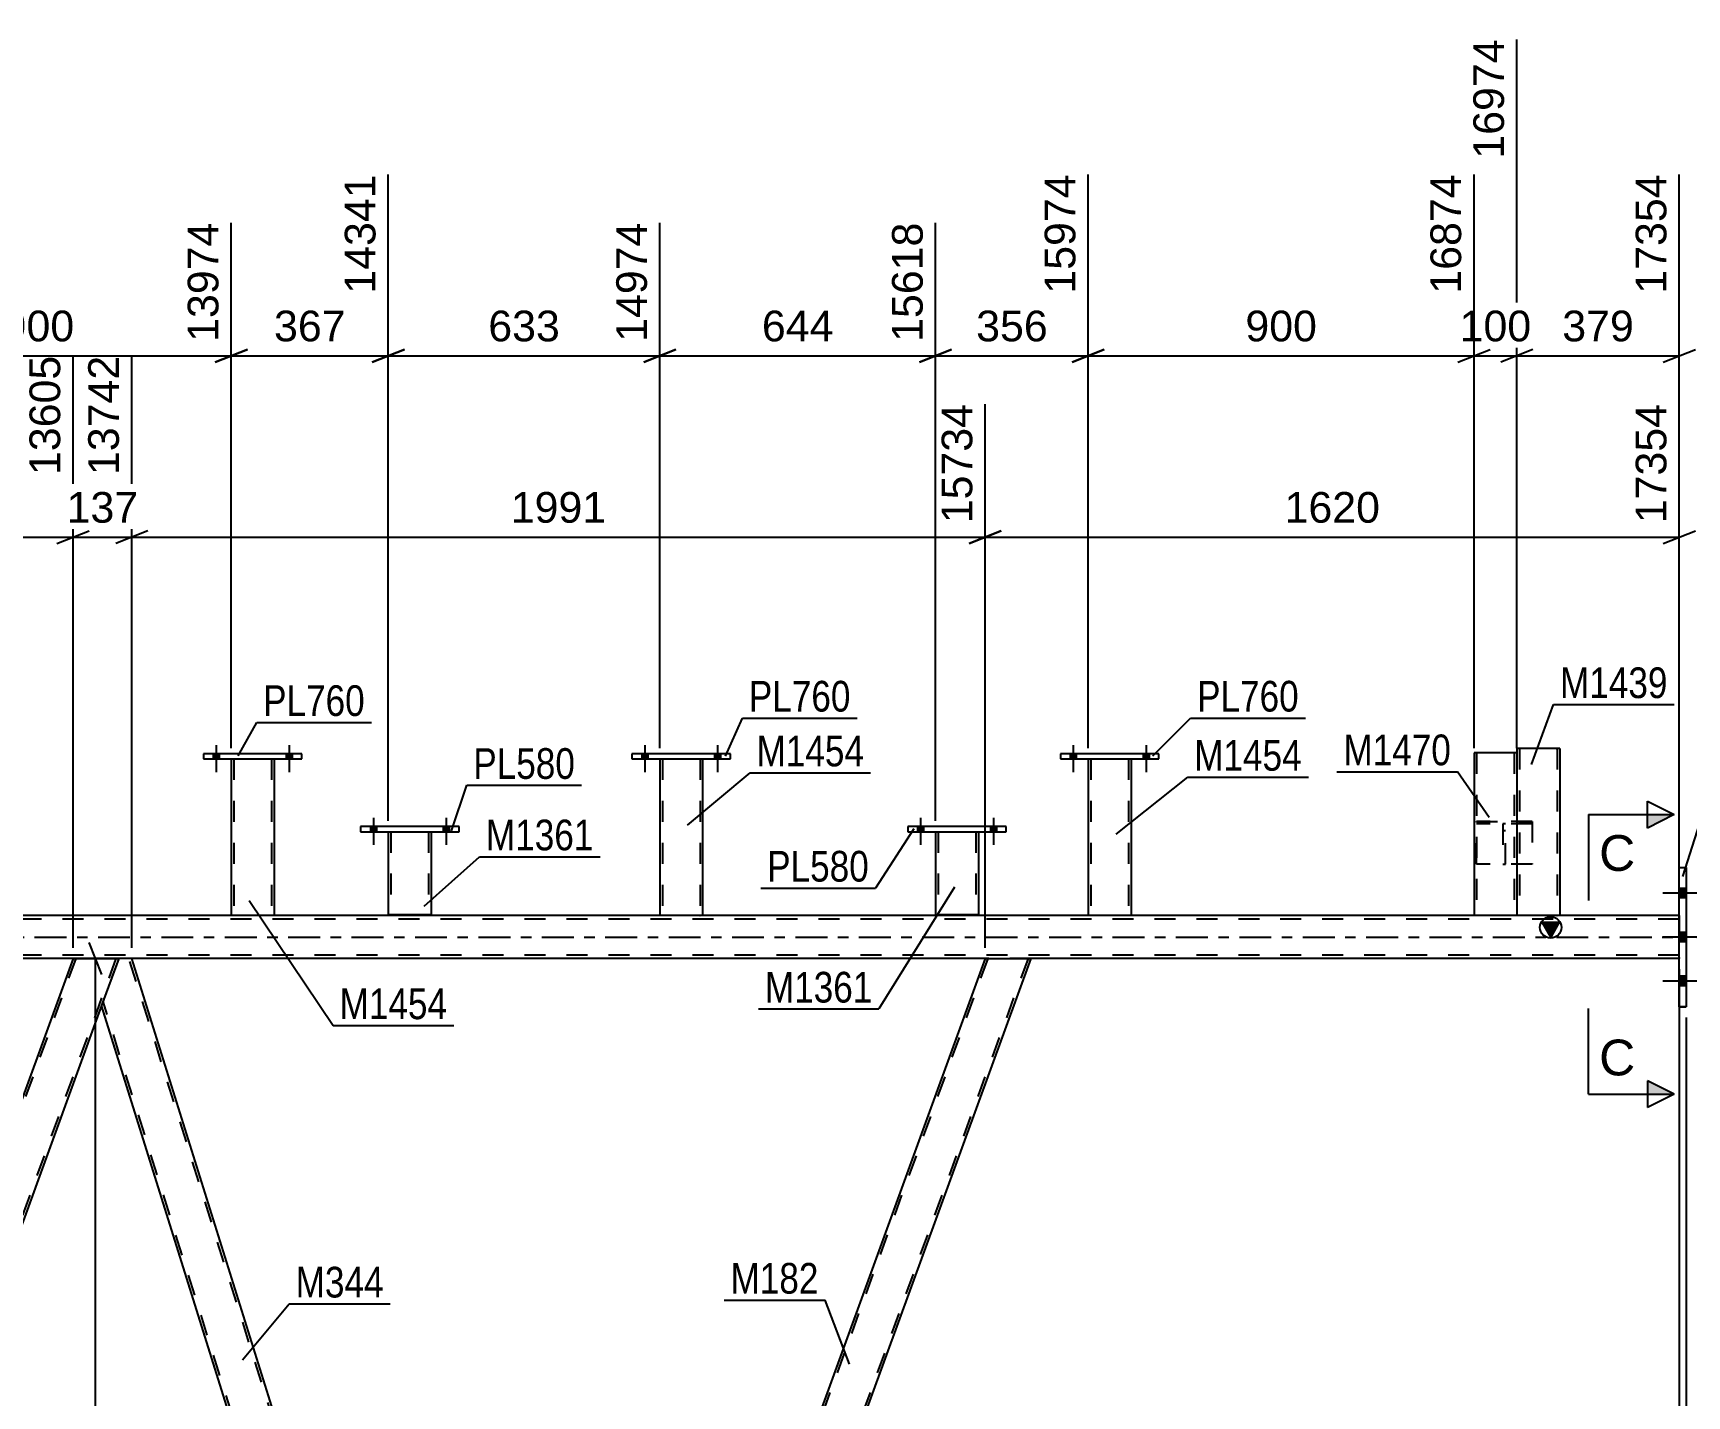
# Model space of a CAD drawing. Header units: millimetres. Extents: x 0 to 1189, y 0 to 841.
# Drawn here: x 638.3 to 792.7, y 553.7 to 680.9 of the extents above; entities that cross this region are included whole.
import ezdxf

# ---------------------------------------------------------------- set-up
doc = ezdxf.new("R2010")
doc.units = ezdxf.units.MM
doc.linetypes.add('DXK_LINE_DOT2', pattern=[3.9198, 1.9599, -1.9599])
doc.linetypes.add('DXK_LINE_DOT3', pattern=[5.9187, 2.979, -0.9799, 0.9799, -0.9799])
doc.styles.add('Arial', font='ARIAL.TTF', dxfattribs={"height": 0.2})
doc.styles.add('Arial Narrow', font='ARIALN.TTF', dxfattribs={"height": 0.2})

# ---------------------------------------------------------------- blocks, each defined once
blk = doc.blocks.new('Part-203723932-4849 - 4226')
at = {"color": 7, "linetype": 'DXK_LINE_DOT2'}
for p, q in [((775.72, 607.09), (775.48, 607.09)), ((775.48, 607.09), (775.48, 603.33)), ((775.72, 607.09), (775.48, 607.09)), ((775.72, 603.33), (775.72, 607.09)), ((775.48, 606.49), (775.72, 606.49)), ((775.48, 603.33), (775.72, 603.33))]:
    blk.add_line(p, q, dxfattribs=at)
blk = doc.blocks.new('Part-203723932-4228 - 4226')
at = {"color": 2, "linetype": 'Continuous'}
for p, q in [((772.78, 613.73), (772.78, 598.53)), ((776.78, 613.73), (772.78, 613.73)), ((776.78, 613.73), (776.78, 598.53)), ((776.74, 598.53), (772.78, 598.53)), ((776.78, 598.53), (776.74, 598.53))]:
    blk.add_line(p, q, dxfattribs=at)
at = {"color": 7, "linetype": 'DXK_LINE_DOT2'}
for p, q in [((773.02, 613.73), (773.02, 598.53)), ((776.52, 613.73), (776.54, 613.73)), ((776.54, 613.73), (776.54, 598.53)), ((776.52, 598.53), (776.54, 598.53)), ((776.78, 598.53), (776.78, 598.53))]:
    blk.add_line(p, q, dxfattribs=at)
blk = doc.blocks.new('Part-203723932-4372 - 4226')
at = {"color": 2, "linetype": 'Continuous'}
for p, q in [((646.27, 594.53), (644.67, 590.14)), ((647.49, 594.53), (646.27, 594.53)), ((684.29, 476.77), (647.49, 594.53)), ((681.18, 473.31), (644.67, 590.14)), ((684.12, 476.32), (683.03, 473.31)), ((684.29, 476.77), (684.12, 476.32))]:
    blk.add_line(p, q, dxfattribs=at)
at = {"color": 7, "linetype": 'DXK_LINE_DOT2'}
for p, q in [((684.15, 476.4), (647.24, 594.53)), ((681.43, 473.31), (644.81, 590.51)), ((684.27, 476.72), (684.12, 476.32)), ((683.03, 473.31), (681.18, 473.31)), ((681.22, 473.31), (681.18, 473.31))]:
    blk.add_line(p, q, dxfattribs=at)
blk = doc.blocks.new('Part-203723932-4264 - 4226')
at = {"color": 2, "linetype": 'Continuous'}
for p, q in [((656.78, 613.17), (656.78, 598.53)), ((660.78, 613.17), (660.78, 598.53)), ((660.74, 598.53), (656.78, 598.53)), ((660.78, 598.53), (660.74, 598.53))]:
    blk.add_line(p, q, dxfattribs=at)
at = {"color": 7, "linetype": 'DXK_LINE_DOT2'}
for p, q in [((656.78, 613.17), (660.78, 613.17)), ((657.02, 613.17), (657.02, 598.53)), ((660.54, 613.17), (660.54, 598.53)), ((660.52, 598.53), (660.54, 598.53)), ((660.78, 598.53), (660.78, 598.53))]:
    blk.add_line(p, q, dxfattribs=at)
blk = doc.blocks.new('Part-203723932-4265 - 4226')
at = {"color": 2, "linetype": 'Continuous'}
for p, q in [((696.78, 613.17), (696.78, 598.53)), ((700.78, 613.17), (700.78, 598.53)), ((700.74, 598.53), (696.78, 598.53)), ((700.78, 598.53), (700.74, 598.53))]:
    blk.add_line(p, q, dxfattribs=at)
at = {"color": 7, "linetype": 'DXK_LINE_DOT2'}
for p, q in [((696.78, 613.17), (700.78, 613.17)), ((697.02, 613.17), (697.02, 598.53)), ((700.54, 613.17), (700.54, 598.53)), ((700.52, 598.53), (700.54, 598.53)), ((700.78, 598.53), (700.78, 598.53))]:
    blk.add_line(p, q, dxfattribs=at)
blk = doc.blocks.new('Part-203723932-4266 - 4226')
at = {"color": 2, "linetype": 'Continuous'}
for p, q in [((776.78, 614.13), (776.78, 598.53)), ((780.78, 614.13), (776.78, 614.13)), ((780.78, 614.13), (780.78, 598.53)), ((780.74, 598.53), (776.78, 598.53)), ((780.78, 598.53), (780.74, 598.53))]:
    blk.add_line(p, q, dxfattribs=at)
at = {"color": 7, "linetype": 'DXK_LINE_DOT2'}
for p, q in [((777.02, 614.13), (777.02, 598.53)), ((780.46, 614.13), (780.48, 614.13)), ((780.48, 614.13), (780.52, 614.13)), ((780.52, 614.13), (780.54, 614.13)), ((780.54, 614.13), (780.54, 598.53)), ((780.52, 598.53), (780.54, 598.53)), ((780.78, 598.53), (780.78, 598.53))]:
    blk.add_line(p, q, dxfattribs=at)
blk = doc.blocks.new('Part-203723932-4325 - 4226')
at = {"color": 7, "linetype": 'DXK_LINE_DOT2'}
for p, q in [((727.4, 594.53), (683.28, 473.31)), ((731.15, 594.53), (687.03, 473.31)), ((727.18, 594.53), (727.15, 594.53)), ((731.09, 594.53), (730.89, 594.53)), ((684.29, 476.77), (683.03, 473.31)), ((687.28, 473.31), (683.03, 473.31)), ((683.03, 473.31), (683.06, 473.31))]:
    blk.add_line(p, q, dxfattribs=at)
at = {"color": 2, "linetype": 'Continuous'}
for p, q in [((727.15, 594.53), (684.29, 476.77)), ((731.4, 594.53), (687.28, 473.31)), ((727.15, 594.53), (727.18, 594.53)), ((727.18, 594.53), (730.89, 594.53)), ((730.89, 594.53), (731.4, 594.53))]:
    blk.add_line(p, q, dxfattribs=at)
blk = doc.blocks.new('Part-203723932-4421 - 4226')
at = {"color": 7, "linetype": 'DXK_LINE_DOT2'}
for p, q in [((642.27, 594.53), (598.15, 473.31)), ((646.01, 594.53), (601.89, 473.31)), ((642.05, 594.53), (642.01, 594.53)), ((646.27, 594.53), (644.67, 590.14)), ((645.95, 594.53), (645.76, 594.53)), ((599.65, 478.14), (597.89, 473.31)), ((603.9, 478.14), (602.15, 473.31)), ((602.15, 473.31), (597.89, 473.31)), ((597.89, 473.31), (597.93, 473.31))]:
    blk.add_line(p, q, dxfattribs=at)
at = {"color": 2, "linetype": 'Continuous'}
for p, q in [((642.01, 594.53), (599.65, 478.14)), ((642.01, 594.53), (642.05, 594.53)), ((642.05, 594.53), (645.76, 594.53)), ((645.76, 594.53), (646.27, 594.53)), ((644.67, 590.14), (603.9, 478.14))]:
    blk.add_line(p, q, dxfattribs=at)
blk = doc.blocks.new('Bolt-203723932-4822 - 4226')
at = {"linetype": 'Continuous'}
for points in [[(735.09, 613.17), (735.65, 613.17), (735.65, 613.65), (735.09, 613.65)], [(735.09, 613.17), (735.65, 613.17), (735.65, 613.65), (735.09, 613.65)], [(741.89, 613.17), (742.45, 613.17), (742.45, 613.65), (741.89, 613.65)], [(741.89, 613.17), (742.45, 613.17), (742.45, 613.65), (741.89, 613.65)]]:
    blk.add_hatch(color=1, dxfattribs=at).paths.add_polyline_path(points)
at = {"color": 1, "linetype": 'Continuous'}
for p, q in [((735.37, 614.45), (735.37, 611.93)), ((735.37, 614.45), (735.37, 611.93)), ((742.17, 614.45), (742.17, 611.93)), ((742.17, 614.45), (742.17, 611.93)), ((735.09, 613.65), (735.09, 613.17)), ((735.09, 613.65), (735.09, 613.17)), ((735.65, 613.65), (735.65, 613.17)), ((735.65, 613.65), (735.65, 613.17)), ((741.89, 613.65), (741.89, 613.17)), ((741.89, 613.65), (741.89, 613.17)), ((742.45, 613.65), (742.45, 613.17)), ((742.45, 613.65), (742.45, 613.17))]:
    blk.add_line(p, q, dxfattribs=at)
blk = doc.blocks.new('Part-203723932-4846 - 4226')
at = {"color": 2, "linetype": 'Continuous'}
for p, q in [((654.18, 613.65), (654.18, 613.17)), ((663.38, 613.65), (654.18, 613.65)), ((654.18, 613.17), (663.38, 613.17)), ((663.38, 613.17), (663.38, 613.65))]:
    blk.add_line(p, q, dxfattribs=at)
blk = doc.blocks.new('Bolt-203723932-4463 - 4226')
at = {"linetype": 'Continuous'}
for points in [[(791.94, 601.07), (791.94, 600.19), (792.58, 600.19), (792.58, 601.07)], [(791.94, 601.07), (791.94, 600.19), (792.58, 600.19), (792.58, 601.07)], [(791.94, 601.07), (791.94, 600.19), (792.58, 600.19), (792.58, 601.07)], [(791.94, 596.97), (791.94, 596.09), (792.58, 596.09), (792.58, 596.97)], [(791.94, 596.97), (791.94, 596.09), (792.58, 596.09), (792.58, 596.97)], [(791.94, 592.87), (791.94, 591.99), (792.58, 591.99), (792.58, 592.87)], [(791.94, 592.87), (791.94, 591.99), (792.58, 591.99), (792.58, 592.87)], [(791.94, 592.87), (791.94, 591.99), (792.58, 591.99), (792.58, 592.87)]]:
    blk.add_hatch(color=1, dxfattribs=at).paths.add_polyline_path(points)
at = {"color": 1, "linetype": 'Continuous'}
for p, q in [((793.74, 600.63), (790.42, 600.63)), ((793.74, 600.63), (790.42, 600.63)), ((793.74, 600.63), (790.42, 600.63)), ((792.58, 601.07), (791.94, 601.07)), ((792.58, 601.07), (791.94, 601.07)), ((792.58, 601.07), (791.94, 601.07)), ((792.58, 600.19), (791.94, 600.19)), ((792.58, 600.19), (791.94, 600.19)), ((792.58, 600.19), (791.94, 600.19)), ((793.74, 596.53), (790.42, 596.53)), ((793.74, 596.53), (790.42, 596.53)), ((792.58, 596.97), (791.94, 596.97)), ((792.58, 596.97), (791.94, 596.97)), ((792.58, 596.09), (791.94, 596.09)), ((792.58, 596.09), (791.94, 596.09)), ((792.58, 592.87), (791.94, 592.87)), ((792.58, 592.87), (791.94, 592.87)), ((792.58, 592.87), (791.94, 592.87)), ((793.74, 592.43), (790.42, 592.43)), ((793.74, 592.43), (790.42, 592.43)), ((793.74, 592.43), (790.42, 592.43)), ((792.58, 591.99), (791.94, 591.99)), ((792.58, 591.99), (791.94, 591.99)), ((792.58, 591.99), (791.94, 591.99))]:
    blk.add_line(p, q, dxfattribs=at)
blk = doc.blocks.new('Part-203723932-4840 - 4226')
at = {"color": 2, "linetype": 'Continuous'}
for p, q in [((736.77, 613.17), (736.77, 598.53)), ((740.77, 613.17), (740.77, 598.53)), ((740.74, 598.53), (736.77, 598.53)), ((740.77, 598.53), (740.74, 598.53))]:
    blk.add_line(p, q, dxfattribs=at)
at = {"color": 7, "linetype": 'DXK_LINE_DOT2'}
for p, q in [((736.77, 613.17), (740.77, 613.17)), ((737.01, 613.17), (737.01, 598.53)), ((740.53, 613.17), (740.53, 598.53)), ((740.52, 598.53), (740.53, 598.53)), ((740.77, 598.53), (740.77, 598.53))]:
    blk.add_line(p, q, dxfattribs=at)
blk = doc.blocks.new('Part-203723932-4482 - 4226')
at = {"color": 2, "linetype": 'Continuous'}
for p, q in [((791.94, 590.03), (791.94, 603.03)), ((791.94, 603.03), (792.58, 603.03)), ((792.58, 603.03), (792.58, 590.03)), ((792.58, 590.03), (791.94, 590.03))]:
    blk.add_line(p, q, dxfattribs=at)
at = {"color": 7, "linetype": 'DXK_LINE_DOT2'}
for p, q in [((791.94, 603.03), (792.58, 603.03)), ((791.94, 590.03), (792.58, 590.03))]:
    blk.add_line(p, q, dxfattribs=at)
blk = doc.blocks.new('Part-203723932-4536 - 4226')
at = {"linetype": 'Continuous'}
blk.add_hatch(color=2, dxfattribs=at).paths.add_polyline_path([(779.94, 596.53), (779.14, 597.93), (780.74, 597.93)])
at = {"color": 7, "linetype": 'DXK_LINE_DOT2'}
for p, q in [((791.94, 598.21), (324.73, 598.21)), ((660.78, 598.53), (656.78, 598.53)), ((700.78, 598.53), (696.78, 598.53)), ((740.77, 598.53), (736.77, 598.53)), ((780.78, 598.53), (772.78, 598.53)), ((791.94, 598.53), (791.94, 594.53)), ((791.94, 594.85), (324.73, 594.85)), ((647.49, 594.53), (642.01, 594.53)), ((731.4, 594.53), (727.15, 594.53))]:
    blk.add_line(p, q, dxfattribs=at)
at = {"color": 2, "linetype": 'Continuous'}
for p, q in [((656.78, 598.53), (620.78, 598.53)), ((696.78, 598.53), (660.78, 598.53)), ((736.77, 598.53), (700.78, 598.53)), ((772.78, 598.53), (740.77, 598.53)), ((779.94, 596.53), (779.14, 597.93)), ((779.14, 597.93), (780.74, 597.93)), ((780.74, 597.93), (779.94, 596.53)), ((791.94, 598.53), (780.78, 598.53)), ((642.01, 594.53), (562.45, 594.53)), ((727.15, 594.53), (647.49, 594.53)), ((791.94, 594.53), (731.4, 594.53))]:
    blk.add_line(p, q, dxfattribs=at)
at = {"color": 7, "linetype": 'DXK_LINE_DOT3'}
blk.add_line((324.73, 596.53), (791.94, 596.53), dxfattribs=at)
at = {"color": 2, "linetype": 'Continuous'}
blk.add_circle((779.94, 597.43), 1, dxfattribs=at)
blk = doc.blocks.new('Bolt-203723932-4697 - 4226')
at = {"linetype": 'Continuous'}
for points in [[(695.1, 613.17), (695.66, 613.17), (695.66, 613.65), (695.1, 613.65)], [(695.1, 613.17), (695.66, 613.17), (695.66, 613.65), (695.1, 613.65)], [(701.9, 613.17), (702.46, 613.17), (702.46, 613.65), (701.9, 613.65)], [(701.9, 613.17), (702.46, 613.17), (702.46, 613.65), (701.9, 613.65)]]:
    blk.add_hatch(color=1, dxfattribs=at).paths.add_polyline_path(points)
at = {"color": 1, "linetype": 'Continuous'}
for p, q in [((695.38, 614.45), (695.38, 611.93)), ((695.38, 614.45), (695.38, 611.93)), ((702.18, 614.45), (702.18, 611.93)), ((702.18, 614.45), (702.18, 611.93)), ((695.1, 613.65), (695.1, 613.17)), ((695.1, 613.65), (695.1, 613.17)), ((695.66, 613.65), (695.66, 613.17)), ((695.66, 613.65), (695.66, 613.17)), ((701.9, 613.65), (701.9, 613.17)), ((701.9, 613.65), (701.9, 613.17)), ((702.46, 613.65), (702.46, 613.17)), ((702.46, 613.65), (702.46, 613.17))]:
    blk.add_line(p, q, dxfattribs=at)
blk = doc.blocks.new('Part-203723932-4680 - 4226')
at = {"color": 2, "linetype": 'Continuous'}
for p, q in [((671.44, 606.37), (671.44, 598.6)), ((675.44, 606.37), (675.44, 598.6)), ((675.41, 598.6), (671.44, 598.6)), ((675.44, 598.6), (675.41, 598.6))]:
    blk.add_line(p, q, dxfattribs=at)
at = {"color": 7, "linetype": 'DXK_LINE_DOT2'}
for p, q in [((671.44, 606.37), (675.44, 606.37)), ((671.68, 606.37), (671.68, 598.6)), ((675.2, 606.37), (675.2, 598.6)), ((675.18, 598.6), (675.2, 598.6)), ((675.44, 598.6), (675.44, 598.6))]:
    blk.add_line(p, q, dxfattribs=at)
blk = doc.blocks.new('Bolt-203723932-4695 - 4226')
at = {"linetype": 'Continuous'}
for points in [[(655.1, 613.17), (655.66, 613.17), (655.66, 613.65), (655.1, 613.65)], [(655.1, 613.17), (655.66, 613.17), (655.66, 613.65), (655.1, 613.65)], [(661.9, 613.17), (662.46, 613.17), (662.46, 613.65), (661.9, 613.65)], [(661.9, 613.17), (662.46, 613.17), (662.46, 613.65), (661.9, 613.65)]]:
    blk.add_hatch(color=1, dxfattribs=at).paths.add_polyline_path(points)
at = {"color": 1, "linetype": 'Continuous'}
for p, q in [((655.38, 614.45), (655.38, 611.93)), ((655.38, 614.45), (655.38, 611.93)), ((662.18, 614.45), (662.18, 611.93)), ((662.18, 614.45), (662.18, 611.93)), ((655.1, 613.65), (655.1, 613.17)), ((655.1, 613.65), (655.1, 613.17)), ((655.66, 613.65), (655.66, 613.17)), ((655.66, 613.65), (655.66, 613.17)), ((661.9, 613.65), (661.9, 613.17)), ((661.9, 613.65), (661.9, 613.17)), ((662.46, 613.65), (662.46, 613.17)), ((662.46, 613.65), (662.46, 613.17))]:
    blk.add_line(p, q, dxfattribs=at)
blk = doc.blocks.new('Bolt-203723932-4696 - 4226')
at = {"linetype": 'Continuous'}
for points in [[(669.76, 606.37), (670.32, 606.37), (670.32, 606.85), (669.76, 606.85)], [(669.76, 606.37), (670.32, 606.37), (670.32, 606.85), (669.76, 606.85)], [(676.56, 606.37), (677.12, 606.37), (677.12, 606.85), (676.56, 606.85)], [(676.56, 606.37), (677.12, 606.37), (677.12, 606.85), (676.56, 606.85)]]:
    blk.add_hatch(color=1, dxfattribs=at).paths.add_polyline_path(points)
at = {"color": 1, "linetype": 'Continuous'}
for p, q in [((669.76, 606.85), (669.76, 606.37)), ((669.76, 606.85), (669.76, 606.37)), ((670.04, 607.65), (670.04, 605.13)), ((670.04, 607.65), (670.04, 605.13)), ((670.32, 606.85), (670.32, 606.37)), ((670.32, 606.85), (670.32, 606.37)), ((676.56, 606.85), (676.56, 606.37)), ((676.56, 606.85), (676.56, 606.37)), ((676.84, 607.65), (676.84, 605.13)), ((676.84, 607.65), (676.84, 605.13)), ((677.12, 606.85), (677.12, 606.37)), ((677.12, 606.85), (677.12, 606.37))]:
    blk.add_line(p, q, dxfattribs=at)
blk = doc.blocks.new('Part-203723932-4779 - 4226')
at = {"color": 2, "linetype": 'Continuous'}
for p, q in [((668.84, 606.85), (668.84, 606.37)), ((678.04, 606.85), (668.84, 606.85)), ((678.04, 606.37), (678.04, 606.85)), ((668.84, 606.37), (678.04, 606.37))]:
    blk.add_line(p, q, dxfattribs=at)
blk = doc.blocks.new('Part-203723932-4784 - 4226')
at = {"color": 2, "linetype": 'Continuous'}
for p, q in [((722.52, 606.37), (722.52, 598.6)), ((726.52, 606.37), (726.52, 598.6)), ((726.49, 598.6), (722.52, 598.6)), ((726.52, 598.6), (726.49, 598.6))]:
    blk.add_line(p, q, dxfattribs=at)
at = {"color": 7, "linetype": 'DXK_LINE_DOT2'}
for p, q in [((722.52, 606.37), (726.52, 606.37)), ((722.76, 606.37), (722.76, 598.6)), ((726.28, 606.37), (726.28, 598.6)), ((726.26, 598.6), (726.28, 598.6)), ((726.52, 598.6), (726.52, 598.6))]:
    blk.add_line(p, q, dxfattribs=at)
blk = doc.blocks.new('Part-203723932-4789 - 4226')
at = {"color": 2, "linetype": 'Continuous'}
for p, q in [((719.92, 606.85), (719.92, 606.37)), ((729.12, 606.85), (719.92, 606.85)), ((729.12, 606.37), (729.12, 606.85)), ((719.92, 606.37), (729.12, 606.37))]:
    blk.add_line(p, q, dxfattribs=at)
blk = doc.blocks.new('Bolt-203723932-4821 - 4226')
at = {"linetype": 'Continuous'}
for points in [[(720.84, 606.37), (721.4, 606.37), (721.4, 606.85), (720.84, 606.85)], [(720.84, 606.37), (721.4, 606.37), (721.4, 606.85), (720.84, 606.85)], [(727.64, 606.37), (728.2, 606.37), (728.2, 606.85), (727.64, 606.85)], [(727.64, 606.37), (728.2, 606.37), (728.2, 606.85), (727.64, 606.85)]]:
    blk.add_hatch(color=1, dxfattribs=at).paths.add_polyline_path(points)
at = {"color": 1, "linetype": 'Continuous'}
for p, q in [((720.84, 606.85), (720.84, 606.37)), ((720.84, 606.85), (720.84, 606.37)), ((721.12, 607.65), (721.12, 605.13)), ((721.12, 607.65), (721.12, 605.13)), ((721.4, 606.85), (721.4, 606.37)), ((721.4, 606.85), (721.4, 606.37)), ((727.64, 606.85), (727.64, 606.37)), ((727.64, 606.85), (727.64, 606.37)), ((727.92, 607.65), (727.92, 605.13)), ((727.92, 607.65), (727.92, 605.13)), ((728.2, 606.85), (728.2, 606.37)), ((728.2, 606.85), (728.2, 606.37))]:
    blk.add_line(p, q, dxfattribs=at)
blk = doc.blocks.new('Part-203723932-4835 - 4226')
at = {"color": 2, "linetype": 'Continuous'}
for p, q in [((734.17, 613.65), (734.17, 613.17)), ((743.37, 613.65), (734.17, 613.65)), ((734.17, 613.17), (743.37, 613.17)), ((743.37, 613.17), (743.37, 613.65))]:
    blk.add_line(p, q, dxfattribs=at)
blk = doc.blocks.new('Part-203723932-4845 - 4226')
at = {"color": 2, "linetype": 'Continuous'}
for p, q in [((694.18, 613.65), (694.18, 613.17)), ((703.38, 613.65), (694.18, 613.65)), ((694.18, 613.17), (703.38, 613.17)), ((703.38, 613.17), (703.38, 613.65))]:
    blk.add_line(p, q, dxfattribs=at)
blk = doc.blocks.new('Part-203723932-4850 - 4226')
at = {"color": 7, "linetype": 'DXK_LINE_DOT2'}
for p, q in [((778.2, 607.33), (773, 607.33)), ((773, 603.33), (773, 607.33)), ((773, 607.33), (778.2, 607.33)), ((778.2, 607.09), (773, 607.09)), ((778.2, 607.09), (773, 607.09)), ((778.2, 607.33), (778.2, 603.33)), ((778.2, 603.33), (773, 603.33))]:
    blk.add_line(p, q, dxfattribs=at)
blk = doc.blocks.new('StraightDimension-203723932-12417 - 4226')
at = {"color": 7, "linetype": 'Continuous'}
for p, q in [((727.15, 595.53), (727.15, 646.27)), ((791.94, 599.53), (791.94, 646.27)), ((728.65, 634.46), (725.65, 633.26)), ((727.15, 633.86), (791.94, 633.86)), ((790.44, 633.26), (793.44, 634.46))]:
    blk.add_line(p, q, dxfattribs=at)
at = {"color": 0, "linetype": 'Continuous'}
blk.add_wipeout([(791.34, 646.87), (787.14, 646.87), (787.14, 634.56), (791.34, 634.56)], dxfattribs=at)
at = {"color": 0}
blk.add_wipeout([(764.59, 634.61), (764.59, 638.81), (754.5, 638.81), (754.5, 634.61)], dxfattribs=at)
at = {"color": 3, "linetype": 'Continuous', "style": 'Arial'}
blk.add_text('17354', height=2.865, rotation=90.0002, dxfattribs=at).set_placement((790.74, 635.16))
at = {"color": 3, "style": 'Arial'}
blk.add_text('1620', height=2.865, dxfattribs=at).set_placement((755.1, 635.21))
blk = doc.blocks.new('StraightDimension-203723932-12420 - 4226')
at = {"color": 7, "linetype": 'Continuous'}
for p, q in [((562.45, 595.53), (562.45, 650.77)), ((642.01, 595.53), (642.01, 650.77)), ((563.95, 634.46), (560.95, 633.26)), ((562.45, 633.86), (642.01, 633.86)), ((640.51, 633.26), (643.51, 634.46))]:
    blk.add_line(p, q, dxfattribs=at)
at = {"color": 0, "linetype": 'Continuous'}
blk.add_wipeout([(641.41, 651.37), (637.21, 651.37), (637.21, 639.06), (641.41, 639.06)], dxfattribs=at)
at = {"color": 0}
blk.add_wipeout([(607.28, 634.61), (607.28, 638.81), (597.18, 638.81), (597.18, 634.61)], dxfattribs=at)
at = {"color": 3, "linetype": 'Continuous', "style": 'Arial'}
blk.add_text('13605', height=2.865, rotation=90.0002, dxfattribs=at).set_placement((640.81, 639.66))
at = {"color": 3, "style": 'Arial'}
blk.add_text('1989', height=2.865, dxfattribs=at).set_placement((597.78, 635.21))
blk = doc.blocks.new('StraightDimension-203723932-12418 - 4226')
at = {"color": 7, "linetype": 'Continuous'}
for p, q in [((647.49, 595.53), (647.49, 650.77)), ((727.15, 595.53), (727.15, 646.27)), ((648.99, 634.46), (645.99, 633.26)), ((647.49, 633.86), (727.15, 633.86)), ((725.65, 633.26), (728.65, 634.46))]:
    blk.add_line(p, q, dxfattribs=at)
at = {"color": 0, "linetype": 'Continuous'}
blk.add_wipeout([(726.55, 646.87), (722.35, 646.87), (722.35, 634.56), (726.55, 634.56)], dxfattribs=at)
at = {"color": 0}
blk.add_wipeout([(692.36, 634.61), (692.36, 638.81), (682.27, 638.81), (682.27, 634.61)], dxfattribs=at)
at = {"color": 3, "linetype": 'Continuous', "style": 'Arial'}
blk.add_text('15734', height=2.865, rotation=90.0002, dxfattribs=at).set_placement((725.95, 635.16))
at = {"color": 3, "style": 'Arial'}
blk.add_text('1991', height=2.865, dxfattribs=at).set_placement((682.87, 635.21))
blk = doc.blocks.new('StraightDimension-203723932-49476 - 4226')
at = {"color": 7, "linetype": 'Continuous'}
for p, q in [((776.78, 614.17), (776.78, 680.31)), ((791.94, 599.53), (791.94, 667.71)), ((778.28, 651.39), (775.28, 650.19)), ((776.78, 650.79), (791.94, 650.79)), ((790.44, 650.19), (793.44, 651.39))]:
    blk.add_line(p, q, dxfattribs=at)
at = {"color": 0}
blk.add_wipeout([(788.29, 651.54), (788.29, 655.74), (780.42, 655.74), (780.42, 651.54)], dxfattribs=at)
at = {"color": 3, "style": 'Arial'}
blk.add_text('379', height=2.865, dxfattribs=at).set_placement((781.02, 652.14))
at = {"color": 0, "linetype": 'Continuous'}
blk.add_wipeout([(791.34, 668.31), (787.14, 668.31), (787.14, 655.99), (791.34, 655.99)], dxfattribs=at)
at = {"color": 3, "linetype": 'Continuous', "style": 'Arial'}
blk.add_text('17354', height=2.865, rotation=90.0002, dxfattribs=at).set_placement((790.74, 656.59))
blk = doc.blocks.new('StraightDimension-203723932-49477 - 4226')
at = {"color": 7, "linetype": 'Continuous'}
for p, q in [((776.78, 614.17), (776.78, 680.31)), ((772.78, 614.17), (772.78, 667.71)), ((771.28, 650.19), (774.28, 651.39)), ((772.78, 650.79), (776.78, 650.79)), ((778.28, 651.39), (775.28, 650.19))]:
    blk.add_line(p, q, dxfattribs=at)
at = {"color": 0, "linetype": 'Continuous'}
blk.add_wipeout([(776.17, 680.91), (771.97, 680.91), (771.97, 668.59), (776.17, 668.59)], dxfattribs=at)
at = {"color": 0}
blk.add_wipeout([(778.71, 651.54), (778.71, 655.74), (770.84, 655.74), (770.84, 651.54)], dxfattribs=at)
at = {"color": 3, "linetype": 'Continuous', "style": 'Arial'}
blk.add_text('16974', height=2.865, rotation=90.0002, dxfattribs=at).set_placement((775.58, 669.19))
at = {"color": 3, "style": 'Arial'}
blk.add_text('100', height=2.865, dxfattribs=at).set_placement((771.44, 652.14))
blk = doc.blocks.new('StraightDimension-203723932-49480 - 4226')
at = {"color": 7, "linetype": 'Continuous'}
for p, q in [((696.78, 614.17), (696.78, 663.21)), ((722.52, 607.37), (722.52, 663.21)), ((698.28, 651.39), (695.28, 650.19)), ((696.78, 650.79), (722.52, 650.79)), ((721.02, 650.19), (724.02, 651.39))]:
    blk.add_line(p, q, dxfattribs=at)
at = {"color": 0, "linetype": 'Continuous'}
blk.add_wipeout([(721.92, 663.81), (717.72, 663.81), (717.72, 651.49), (721.92, 651.49)], dxfattribs=at)
at = {"color": 0}
blk.add_wipeout([(713.58, 651.54), (713.58, 655.74), (705.71, 655.74), (705.71, 651.54)], dxfattribs=at)
at = {"color": 3, "linetype": 'Continuous', "style": 'Arial'}
blk.add_text('15618', height=2.865, rotation=90.0002, dxfattribs=at).set_placement((721.32, 652.09))
at = {"color": 3, "style": 'Arial'}
blk.add_text('644', height=2.865, dxfattribs=at).set_placement((706.31, 652.14))
blk = doc.blocks.new('StraightDimension-203723932-4917 - 4226')
at = {"color": 7, "linetype": 'Continuous'}
for p, q in [((791.94, 593.53), (791.94, 536.05)), ((746.37, 474.31), (746.37, 541.3)), ((747.87, 539.05), (744.87, 537.85)), ((790.44, 537.85), (793.44, 539.05)), ((746.37, 538.45), (791.94, 538.45))]:
    blk.add_line(p, q, dxfattribs=at)
at = {"color": 0}
blk.add_wipeout([(773.41, 539.2), (773.41, 543.4), (764.9, 543.4), (764.9, 539.2)], dxfattribs=at)
at = {"color": 3, "style": 'Arial Narrow'}
blk.add_text('1139', height=2.863, dxfattribs=at).set_placement((765.5, 539.8))
blk = doc.blocks.new('StraightDimension-203723932-4935 - 4226')
at = {"color": 7, "linetype": 'Continuous'}
for p, q in [((644.7, 593.03), (643.5, 596.03)), ((726.15, 594.53), (641.25, 594.53)), ((644.1, 473.31), (644.1, 594.53)), ((643.5, 474.81), (644.7, 471.81)), ((682.03, 473.31), (641.25, 473.31))]:
    blk.add_line(p, q, dxfattribs=at)
at = {"color": 0}
blk.add_wipeout([(643.35, 538.18), (639.15, 538.18), (639.15, 529.66), (643.35, 529.66)], dxfattribs=at)
at = {"color": 3, "style": 'Arial Narrow'}
blk.add_text('3031', height=2.863, rotation=90.0002, dxfattribs=at).set_placement((642.75, 530.26))
blk = doc.blocks.new('StraightDimension-203723932-4954 - 4226')
at = {"color": 7, "linetype": 'Continuous'}
for p, q in [((814.13, 595.03), (812.93, 598.03)), ((793.58, 596.53), (815.93, 596.53)), ((813.53, 470.67), (813.53, 596.53)), ((812.93, 472.17), (814.13, 469.17)), ((748.01, 470.67), (815.93, 470.67))]:
    blk.add_line(p, q, dxfattribs=at)
at = {"color": 0}
blk.add_wipeout([(812.78, 537.86), (808.58, 537.86), (808.58, 529.34), (812.78, 529.34)], dxfattribs=at)
at = {"color": 3, "style": 'Arial Narrow'}
blk.add_text('3147', height=2.863, rotation=90.0002, dxfattribs=at).set_placement((812.18, 529.94))
blk = doc.blocks.new('StraightDimension-203723932-5346 - 4226')
at = {"color": 7, "linetype": 'Continuous'}
blk.add_line((792.58, 589.03), (792.58, 426.49), dxfattribs=at)
blk = doc.blocks.new('StraightDimension-203723932-12419 - 4226')
at = {"color": 7, "linetype": 'Continuous'}
for p, q in [((642.01, 595.53), (642.01, 650.77)), ((647.49, 595.53), (647.49, 650.77)), ((640.51, 633.26), (643.51, 634.46)), ((642.01, 633.86), (647.49, 633.86)), ((648.99, 634.46), (645.99, 633.26))]:
    blk.add_line(p, q, dxfattribs=at)
at = {"color": 0}
blk.add_wipeout([(648.69, 634.61), (648.69, 638.81), (640.81, 638.81), (640.81, 634.61)], dxfattribs=at)
at = {"color": 3, "style": 'Arial'}
blk.add_text('137', height=2.865, dxfattribs=at).set_placement((641.41, 635.21))
at = {"color": 0, "linetype": 'Continuous'}
blk.add_wipeout([(646.89, 651.37), (642.69, 651.37), (642.69, 639.06), (646.89, 639.06)], dxfattribs=at)
at = {"color": 3, "linetype": 'Continuous', "style": 'Arial'}
blk.add_text('13742', height=2.865, rotation=90.0002, dxfattribs=at).set_placement((646.29, 639.66))
blk = doc.blocks.new('StraightDimension-203723932-49478 - 4226')
at = {"color": 7, "linetype": 'Continuous'}
for p, q in [((736.77, 614.17), (736.77, 667.71)), ((772.78, 614.17), (772.78, 667.71)), ((738.27, 651.39), (735.27, 650.19)), ((736.77, 650.79), (772.78, 650.79)), ((771.28, 650.19), (774.28, 651.39))]:
    blk.add_line(p, q, dxfattribs=at)
at = {"color": 0, "linetype": 'Continuous'}
blk.add_wipeout([(772.17, 668.31), (767.97, 668.31), (767.97, 655.99), (772.17, 655.99)], dxfattribs=at)
at = {"color": 0}
blk.add_wipeout([(758.71, 651.54), (758.71, 655.74), (750.84, 655.74), (750.84, 651.54)], dxfattribs=at)
at = {"color": 3, "linetype": 'Continuous', "style": 'Arial'}
blk.add_text('16874', height=2.865, rotation=90.0002, dxfattribs=at).set_placement((771.58, 656.59))
at = {"color": 3, "style": 'Arial'}
blk.add_text('900', height=2.865, dxfattribs=at).set_placement((751.44, 652.14))
blk = doc.blocks.new('StraightDimension-203723932-49479 - 4226')
at = {"color": 7, "linetype": 'Continuous'}
for p, q in [((736.77, 614.17), (736.77, 667.71)), ((722.52, 607.37), (722.52, 663.21)), ((724.02, 651.39), (721.02, 650.19)), ((722.52, 650.79), (736.77, 650.79)), ((735.27, 650.19), (738.27, 651.39))]:
    blk.add_line(p, q, dxfattribs=at)
at = {"color": 0}
blk.add_wipeout([(733.58, 651.54), (733.58, 655.74), (725.71, 655.74), (725.71, 651.54)], dxfattribs=at)
at = {"color": 3, "style": 'Arial'}
blk.add_text('356', height=2.865, dxfattribs=at).set_placement((726.31, 652.14))
at = {"color": 0, "linetype": 'Continuous'}
blk.add_wipeout([(736.17, 668.31), (731.97, 668.31), (731.97, 655.99), (736.17, 655.99)], dxfattribs=at)
at = {"color": 3, "linetype": 'Continuous', "style": 'Arial'}
blk.add_text('15974', height=2.865, rotation=90.0002, dxfattribs=at).set_placement((735.57, 656.59))
blk = doc.blocks.new('StraightDimension-203723932-49481 - 4226')
at = {"color": 7, "linetype": 'Continuous'}
for p, q in [((671.44, 607.37), (671.44, 667.71)), ((696.78, 614.17), (696.78, 663.21)), ((672.94, 651.39), (669.94, 650.19)), ((671.44, 650.79), (696.78, 650.79)), ((695.28, 650.19), (698.28, 651.39))]:
    blk.add_line(p, q, dxfattribs=at)
at = {"color": 0, "linetype": 'Continuous'}
blk.add_wipeout([(696.18, 663.81), (691.98, 663.81), (691.98, 651.49), (696.18, 651.49)], dxfattribs=at)
at = {"color": 0}
blk.add_wipeout([(688.04, 651.54), (688.04, 655.74), (680.17, 655.74), (680.17, 651.54)], dxfattribs=at)
at = {"color": 3, "linetype": 'Continuous', "style": 'Arial'}
blk.add_text('14974', height=2.865, rotation=90.0002, dxfattribs=at).set_placement((695.58, 652.09))
at = {"color": 3, "style": 'Arial'}
blk.add_text('633', height=2.865, dxfattribs=at).set_placement((680.77, 652.14))
blk = doc.blocks.new('StraightDimension-203723932-49482 - 4226')
at = {"color": 7, "linetype": 'Continuous'}
for p, q in [((671.44, 607.37), (671.44, 667.71)), ((656.78, 614.17), (656.78, 663.21)), ((658.28, 651.39), (655.28, 650.19)), ((656.78, 650.79), (671.44, 650.79)), ((669.94, 650.19), (672.94, 651.39))]:
    blk.add_line(p, q, dxfattribs=at)
at = {"color": 0}
blk.add_wipeout([(668.04, 651.54), (668.04, 655.74), (660.17, 655.74), (660.17, 651.54)], dxfattribs=at)
at = {"color": 3, "style": 'Arial'}
blk.add_text('367', height=2.865, dxfattribs=at).set_placement((660.77, 652.14))
at = {"color": 0, "linetype": 'Continuous'}
blk.add_wipeout([(670.84, 668.31), (666.64, 668.31), (666.64, 655.99), (670.84, 655.99)], dxfattribs=at)
at = {"color": 3, "linetype": 'Continuous', "style": 'Arial'}
blk.add_text('14341', height=2.865, rotation=90.0002, dxfattribs=at).set_placement((670.24, 656.59))
blk = doc.blocks.new('StraightDimension-203723932-49483 - 4226')
at = {"color": 7, "linetype": 'Continuous'}
for p, q in [((620.78, 614.73), (620.78, 680.31)), ((656.78, 614.17), (656.78, 663.21)), ((622.28, 651.39), (619.28, 650.19)), ((620.78, 650.79), (656.78, 650.79)), ((655.28, 650.19), (658.28, 651.39))]:
    blk.add_line(p, q, dxfattribs=at)
at = {"color": 0, "linetype": 'Continuous'}
blk.add_wipeout([(656.18, 663.81), (651.98, 663.81), (651.98, 651.49), (656.18, 651.49)], dxfattribs=at)
at = {"color": 0}
blk.add_wipeout([(642.71, 651.54), (642.71, 655.74), (634.84, 655.74), (634.84, 651.54)], dxfattribs=at)
at = {"color": 3, "linetype": 'Continuous', "style": 'Arial'}
blk.add_text('13974', height=2.865, rotation=90.0002, dxfattribs=at).set_placement((655.58, 652.09))
at = {"color": 3, "style": 'Arial'}
blk.add_text('900', height=2.865, dxfattribs=at).set_placement((635.44, 652.14))
blk = doc.blocks.new('Mark-203723932-4321 - 4226')
at = {"color": 0}
blk.add_wipeout([(711.6, 563.25), (711.6, 566.25), (703.38, 566.25), (703.38, 563.25)], dxfattribs=at)
blk.add_wipeout([(711.6, 563.25), (711.6, 566.25), (703.38, 566.25), (703.38, 563.25)], dxfattribs=at)
at = {"color": 30, "linetype": 'Continuous'}
for p in [(702.78, 562.65), (714.48, 556.65)]:
    blk.add_line(p, (712.2, 562.65), dxfattribs=at)
at = {"color": 3, "style": 'Arial Narrow'}
blk.add_text('M182', height=2.863, dxfattribs=at).set_placement((703.38, 563.25))
blk = doc.blocks.new('Mark-203723932-4368 - 4226')
at = {"color": 0}
blk.add_wipeout([(671.01, 562.89), (671.01, 565.89), (662.79, 565.89), (662.79, 562.89)], dxfattribs=at)
blk.add_wipeout([(671.01, 562.89), (671.01, 565.89), (662.79, 565.89), (662.79, 562.89)], dxfattribs=at)
at = {"color": 30, "linetype": 'Continuous'}
for p, q in [((657.83, 557.08), (662.19, 562.29)), ((662.19, 562.29), (671.61, 562.29))]:
    blk.add_line(p, q, dxfattribs=at)
at = {"color": 3, "style": 'Arial Narrow'}
blk.add_text('M344', height=2.863, dxfattribs=at).set_placement((662.79, 562.89))
blk = doc.blocks.new('Mark-203723932-49787 - 4226')
at = {"color": 0}
blk.add_wipeout([(669.26, 617.17), (669.26, 620.17), (659.75, 620.17), (659.75, 617.17)], dxfattribs=at)
blk.add_wipeout([(669.26, 617.17), (669.26, 620.17), (659.75, 620.17), (659.75, 617.17)], dxfattribs=at)
at = {"color": 30, "linetype": 'Continuous'}
for p, q in [((657.41, 613.45), (659.15, 616.57)), ((659.15, 616.57), (669.86, 616.57))]:
    blk.add_line(p, q, dxfattribs=at)
at = {"color": 3, "style": 'Arial Narrow'}
blk.add_text('PL760', height=2.863, dxfattribs=at).set_placement((659.75, 617.17))
blk = doc.blocks.new('Mark-203723932-49815 - 4226')
at = {"color": 0}
blk.add_wipeout([(756.44, 617.58), (756.44, 620.58), (746.93, 620.58), (746.93, 617.58)], dxfattribs=at)
blk.add_wipeout([(756.44, 617.58), (756.44, 620.58), (746.93, 620.58), (746.93, 617.58)], dxfattribs=at)
at = {"color": 30, "linetype": 'Continuous'}
for p, q in [((742.8, 613.45), (746.33, 616.98)), ((746.33, 616.98), (757.04, 616.98))]:
    blk.add_line(p, q, dxfattribs=at)
at = {"color": 3, "style": 'Arial Narrow'}
blk.add_text('PL760', height=2.863, dxfattribs=at).set_placement((746.93, 617.58))
blk = doc.blocks.new('Mark-203723932-4478 - 4226')
at = {"color": 0}
blk.add_wipeout([(804.27, 613.32), (804.27, 616.32), (796.23, 616.32), (796.23, 613.32)], dxfattribs=at)
blk.add_wipeout([(804.27, 613.32), (804.27, 616.32), (796.23, 616.32), (796.23, 613.32)], dxfattribs=at)
at = {"color": 30, "linetype": 'Continuous'}
for p, q in [((792.26, 602.2), (795.63, 612.72)), ((795.63, 612.72), (804.87, 612.72))]:
    blk.add_line(p, q, dxfattribs=at)
at = {"color": 3, "style": 'Arial Narrow'}
blk.add_text('SP19', height=2.863, dxfattribs=at).set_placement((796.23, 613.32))
blk = doc.blocks.new('Mark-203723932-4676 - 4226')
at = {"color": 0}
blk.add_wipeout([(690.6, 604.63), (690.6, 607.63), (680.55, 607.63), (680.55, 604.63)], dxfattribs=at)
blk.add_wipeout([(690.6, 604.63), (690.6, 607.63), (680.55, 607.63), (680.55, 604.63)], dxfattribs=at)
at = {"color": 30, "linetype": 'Continuous'}
for p, q in [((674.8, 599.42), (679.95, 604.03)), ((679.95, 604.03), (691.2, 604.03))]:
    blk.add_line(p, q, dxfattribs=at)
at = {"color": 3, "style": 'Arial Narrow'}
blk.add_text('M1361', height=2.863, dxfattribs=at).set_placement((680.55, 604.63))
blk = doc.blocks.new('Mark-203723932-49784 - 4226')
at = {"color": 0}
blk.add_wipeout([(676.95, 588.87), (676.95, 591.87), (666.89, 591.87), (666.89, 588.87)], dxfattribs=at)
blk.add_wipeout([(676.95, 588.87), (676.95, 591.87), (666.89, 591.87), (666.89, 588.87)], dxfattribs=at)
at = {"color": 30, "linetype": 'Continuous'}
for p, q in [((658.46, 599.94), (666.29, 588.27)), ((666.29, 588.27), (677.55, 588.27))]:
    blk.add_line(p, q, dxfattribs=at)
at = {"color": 3, "style": 'Arial Narrow'}
blk.add_text('M1454', height=2.863, dxfattribs=at).set_placement((666.89, 588.87))
blk = doc.blocks.new('Mark-203723932-4775 - 4226')
at = {"color": 0}
blk.add_wipeout([(688.87, 611.3), (688.87, 614.3), (679.37, 614.3), (679.37, 611.3)], dxfattribs=at)
blk.add_wipeout([(688.87, 611.3), (688.87, 614.3), (679.37, 614.3), (679.37, 611.3)], dxfattribs=at)
at = {"color": 30, "linetype": 'Continuous'}
for p, q in [((677.35, 606.46), (678.77, 610.7)), ((678.77, 610.7), (689.47, 610.7))]:
    blk.add_line(p, q, dxfattribs=at)
at = {"color": 3, "style": 'Arial Narrow'}
blk.add_text('PL580', height=2.863, dxfattribs=at).set_placement((679.37, 611.3))
blk = doc.blocks.new('Mark-203723932-4780 - 4226')
at = {"color": 0}
blk.add_wipeout([(716.64, 590.42), (716.64, 593.42), (706.59, 593.42), (706.59, 590.42)], dxfattribs=at)
blk.add_wipeout([(716.64, 590.42), (716.64, 593.42), (706.59, 593.42), (706.59, 590.42)], dxfattribs=at)
at = {"color": 30, "linetype": 'Continuous'}
for p in [(724.3, 601.2), (705.99, 589.82)]:
    blk.add_line(p, (717.24, 589.82), dxfattribs=at)
at = {"color": 3, "style": 'Arial Narrow'}
blk.add_text('M1361', height=2.863, dxfattribs=at).set_placement((706.59, 590.42))
blk = doc.blocks.new('Mark-203723932-4785 - 4226')
at = {"color": 0}
blk.add_wipeout([(716.3, 601.71), (716.3, 604.71), (706.8, 604.71), (706.8, 601.71)], dxfattribs=at)
blk.add_wipeout([(716.3, 601.71), (716.3, 604.71), (706.8, 604.71), (706.8, 601.71)], dxfattribs=at)
at = {"color": 30, "linetype": 'Continuous'}
for p in [(720.48, 606.65), (706.2, 601.11)]:
    blk.add_line(p, (716.9, 601.11), dxfattribs=at)
at = {"color": 3, "style": 'Arial Narrow'}
blk.add_text('PL580', height=2.863, dxfattribs=at).set_placement((706.8, 601.71))
blk = doc.blocks.new('Mark-203723932-49826 - 4226')
at = {"color": 0}
blk.add_wipeout([(770.65, 612.57), (770.65, 615.57), (760.59, 615.57), (760.59, 612.57)], dxfattribs=at)
blk.add_wipeout([(770.65, 612.57), (770.65, 615.57), (760.59, 615.57), (760.59, 612.57)], dxfattribs=at)
at = {"color": 30, "linetype": 'Continuous'}
for p in [(759.99, 611.97), (774.19, 607.7)]:
    blk.add_line(p, (771.25, 611.97), dxfattribs=at)
at = {"color": 3, "style": 'Arial Narrow'}
blk.add_text('M1470', height=2.863, dxfattribs=at).set_placement((760.59, 612.57))
blk = doc.blocks.new('Mark-203723932-4836 - 4226')
at = {"color": 0}
blk.add_wipeout([(756.72, 612.06), (756.72, 615.06), (746.66, 615.06), (746.66, 612.06)], dxfattribs=at)
blk.add_wipeout([(756.72, 612.06), (756.72, 615.06), (746.66, 615.06), (746.66, 612.06)], dxfattribs=at)
at = {"color": 30, "linetype": 'Continuous'}
for p, q in [((739.37, 606.13), (746.06, 611.46)), ((746.06, 611.46), (757.32, 611.46))]:
    blk.add_line(p, q, dxfattribs=at)
at = {"color": 3, "style": 'Arial Narrow'}
blk.add_text('M1454', height=2.863, dxfattribs=at).set_placement((746.66, 612.06))
blk = doc.blocks.new('Mark-203723932-4841 - 4226')
at = {"color": 0}
blk.add_wipeout([(714.59, 617.58), (714.59, 620.58), (705.09, 620.58), (705.09, 617.58)], dxfattribs=at)
blk.add_wipeout([(714.59, 617.58), (714.59, 620.58), (705.09, 620.58), (705.09, 617.58)], dxfattribs=at)
at = {"color": 30, "linetype": 'Continuous'}
for p, q in [((702.9, 613.43), (704.49, 616.98)), ((704.49, 616.98), (715.19, 616.98))]:
    blk.add_line(p, q, dxfattribs=at)
at = {"color": 3, "style": 'Arial Narrow'}
blk.add_text('PL760', height=2.863, dxfattribs=at).set_placement((705.09, 617.58))
blk = doc.blocks.new('SectionMark-203723932-5395 - 4226')
at = {"linetype": 'Continuous'}
for points in [[(788.96, 606.71), (788.96, 607.96), (791.46, 607.96)], [(788.96, 581.87), (788.96, 583.12), (791.46, 581.87)]]:
    blk.add_hatch(color=6, dxfattribs=at).paths.add_polyline_path(points)
at = {"color": 6, "linetype": 'Continuous'}
for p, q in [((788.96, 606.71), (788.96, 609.21)), ((788.96, 609.21), (791.46, 607.96)), ((783.46, 607.96), (783.46, 599.96)), ((783.46, 607.96), (791.46, 607.96)), ((791.46, 607.96), (788.96, 606.71)), ((783.46, 581.87), (783.46, 589.87)), ((791.46, 581.87), (788.96, 583.12)), ((788.96, 583.12), (788.96, 580.62)), ((783.46, 581.87), (791.46, 581.87)), ((791.46, 581.87), (788.96, 580.62))]:
    blk.add_line(p, q, dxfattribs=at)
at = {"color": 0, "linetype": 'Continuous'}
for points in [[(787.83, 602.71), (787.83, 606.21), (784.46, 606.21), (784.46, 602.71)], [(787.83, 583.62), (787.83, 587.12), (784.46, 587.12), (784.46, 583.62)]]:
    blk.add_wipeout(points, dxfattribs=at)
at = {"color": 3, "linetype": 'Continuous', "style": 'Arial'}
for p in [(784.46, 602.71), (784.46, 583.62)]:
    blk.add_text('C', height=3.34, dxfattribs=at).set_placement(p)
blk = doc.blocks.new('Mark-203723932-49803 - 4226')
at = {"color": 0}
blk.add_wipeout([(715.86, 612.47), (715.86, 615.47), (705.81, 615.47), (705.81, 612.47)], dxfattribs=at)
blk.add_wipeout([(715.86, 612.47), (715.86, 615.47), (705.81, 615.47), (705.81, 612.47)], dxfattribs=at)
at = {"color": 30, "linetype": 'Continuous'}
for p, q in [((699.37, 606.99), (705.21, 611.87)), ((705.21, 611.87), (716.46, 611.87))]:
    blk.add_line(p, q, dxfattribs=at)
at = {"color": 3, "style": 'Arial Narrow'}
blk.add_text('M1454', height=2.863, dxfattribs=at).set_placement((705.81, 612.47))
blk = doc.blocks.new('Mark-203723932-49829 - 4226')
at = {"color": 0}
blk.add_wipeout([(790.86, 618.84), (790.86, 621.84), (780.81, 621.84), (780.81, 618.84)], dxfattribs=at)
blk.add_wipeout([(790.86, 618.84), (790.86, 621.84), (780.81, 621.84), (780.81, 618.84)], dxfattribs=at)
at = {"color": 30, "linetype": 'Continuous'}
for p, q in [((778.15, 612.63), (780.21, 618.24)), ((780.21, 618.24), (791.46, 618.24))]:
    blk.add_line(p, q, dxfattribs=at)
at = {"color": 3, "style": 'Arial Narrow'}
blk.add_text('M1439', height=2.863, dxfattribs=at).set_placement((780.81, 618.84))

msp = doc.modelspace()

# ---------------------------------------------------------------- block references
for name in ['Bolt-203723932-4695 - 4226', 'Bolt-203723932-4697 - 4226', 'Bolt-203723932-4822 - 4226', 'Part-203723932-4846 - 4226', 'Part-203723932-4264 - 4226', 'Part-203723932-4845 - 4226', 'Part-203723932-4265 - 4226', 'Part-203723932-4835 - 4226', 'Part-203723932-4840 - 4226', 'Part-203723932-4228 - 4226', 'Part-203723932-4266 - 4226', 'Part-203723932-4779 - 4226', 'Bolt-203723932-4696 - 4226', 'Part-203723932-4789 - 4226', 'Bolt-203723932-4821 - 4226', 'Part-203723932-4850 - 4226', 'Part-203723932-4849 - 4226', 'Part-203723932-4680 - 4226', 'Part-203723932-4784 - 4226', 'Part-203723932-4482 - 4226', 'Bolt-203723932-4463 - 4226', 'Part-203723932-4536 - 4226', 'Part-203723932-4421 - 4226', 'Part-203723932-4372 - 4226', 'Part-203723932-4325 - 4226']:
    msp.add_blockref(name, (0, 0))

# ---------------------------------------------------------------- next in the draw order: block references
for name in ['StraightDimension-203723932-12420 - 4226', 'StraightDimension-203723932-12417 - 4226', 'StraightDimension-203723932-4917 - 4226']:
    msp.add_blockref(name, (0, 0))

# ---------------------------------------------------------------- next in the draw order: block references
for name in ['StraightDimension-203723932-49476 - 4226', 'StraightDimension-203723932-12418 - 4226', 'StraightDimension-203723932-4954 - 4226']:
    msp.add_blockref(name, (0, 0))

# ---------------------------------------------------------------- next in the draw order: block references
for name in ['StraightDimension-203723932-49477 - 4226', 'StraightDimension-203723932-49480 - 4226', 'Mark-203723932-4478 - 4226', 'StraightDimension-203723932-4935 - 4226']:
    msp.add_blockref(name, (0, 0))

# ---------------------------------------------------------------- next in the draw order: block references
for name in ['StraightDimension-203723932-49481 - 4226', 'StraightDimension-203723932-49478 - 4226', 'StraightDimension-203723932-12419 - 4226', 'Mark-203723932-49829 - 4226', 'Mark-203723932-4841 - 4226', 'Mark-203723932-4780 - 4226', 'StraightDimension-203723932-5346 - 4226']:
    msp.add_blockref(name, (0, 0))

# ---------------------------------------------------------------- next in the draw order: block references
for name in ['StraightDimension-203723932-49482 - 4226', 'StraightDimension-203723932-49479 - 4226', 'Mark-203723932-49815 - 4226', 'Mark-203723932-49826 - 4226', 'SectionMark-203723932-5395 - 4226', 'Mark-203723932-4676 - 4226', 'Mark-203723932-4368 - 4226', 'Mark-203723932-4321 - 4226']:
    msp.add_blockref(name, (0, 0))

# ---------------------------------------------------------------- next in the draw order: block references
for name in ['StraightDimension-203723932-49483 - 4226', 'Mark-203723932-4836 - 4226', 'Mark-203723932-4775 - 4226', 'Mark-203723932-4785 - 4226', 'Mark-203723932-49784 - 4226']:
    msp.add_blockref(name, (0, 0))

# ---------------------------------------------------------------- next in the draw order: block references
for name in ['Mark-203723932-49787 - 4226', 'Mark-203723932-49803 - 4226']:
    msp.add_blockref(name, (0, 0))

doc.saveas('drawing.dxf')
